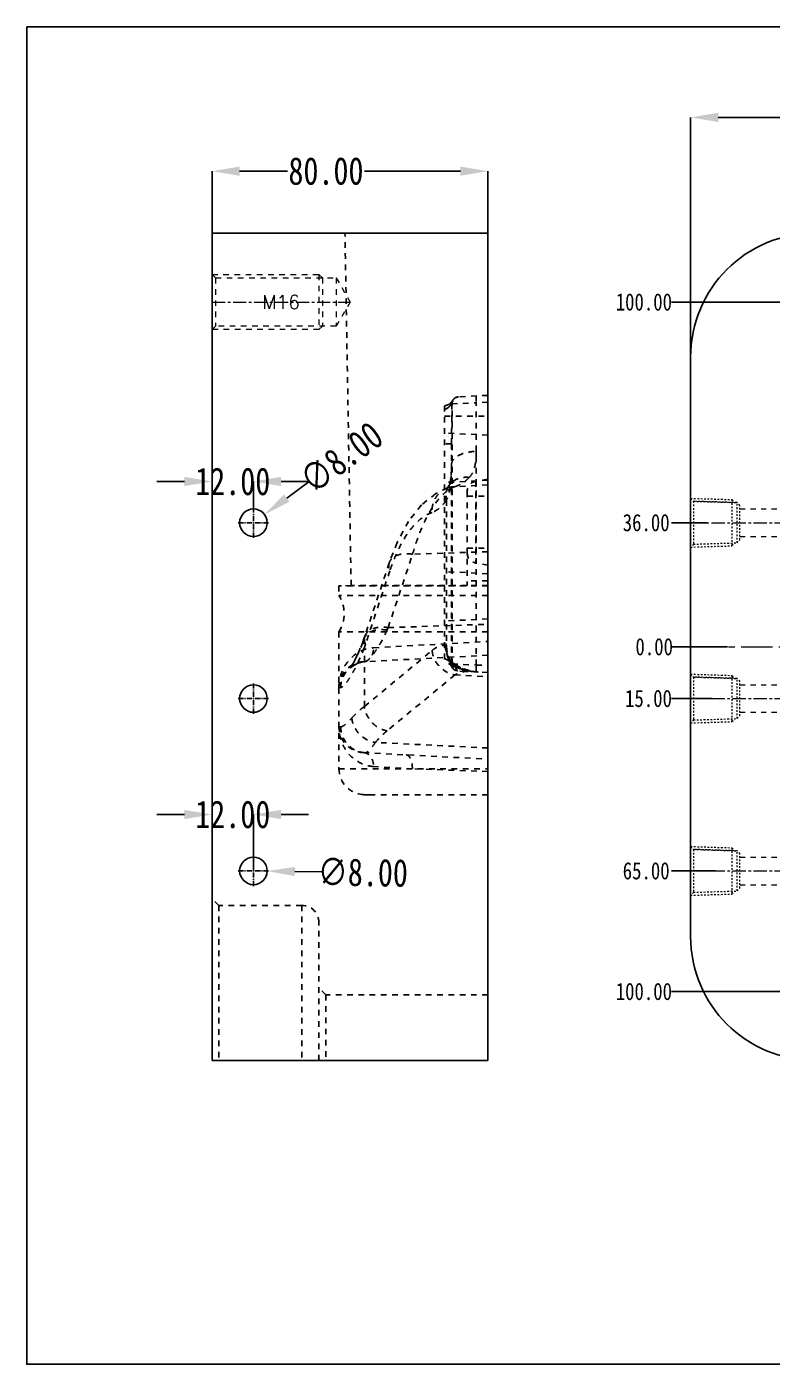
# Model space of a CAD drawing. Header units: millimetres. Extents: x 1188 to 10032, y -1727 to 798.
# Drawn here: x 3832.9 to 4049.1, y -934.3 to -546.3 of the extents above; entities that cross this region are included whole.
import ezdxf
from ezdxf.enums import TextEntityAlignment as Align

# ---------------------------------------------------------------- set-up
doc = ezdxf.new("R2010")
doc.units = ezdxf.units.MM
doc.header["$LTSCALE"] = 16.335
doc.header["$PDMODE"] = 3
doc.header["$PDSIZE"] = 0.3125
doc.linetypes.add('CENTER', pattern=[0.6, 0.375, -0.075, 0.075, -0.075])
doc.linetypes.add('HIDDEN', pattern=[0.2, 0.1, -0.1])
doc.layers.get('0').update_dxf_attribs({"linetype": 'CONTINUOUS'})
doc.layers.get('Defpoints').update_dxf_attribs({"linetype": 'CONTINUOUS'})
for name, color, linetype, lineweight in [('center', 1, 'CENTER', 9), ('cool', 153, 'HIDDEN', 9), ('screw', 33, 'CONTINUOUS', 13)]:
    doc.layers.add(name, color=color, linetype=linetype, lineweight=lineweight)
doc.layers.add('DEFAULT_2', color=8, linetype='HIDDEN')
doc.layers.add('dim', color=3, linetype='CONTINUOUS')
doc.styles.get("Standard").update_dxf_attribs({"font": 'txt', "width": 0.8})
doc.styles.add('TXT', font='txt.shx', dxfattribs={"bigfont": 'gbcbig.shx'})
doc.dimstyles.new('11', dxfattribs={"dimtxt": 8, "dimasz": 8, "dimexe": 0, "dimexo": 0, "dimgap": 0, "dimtad": 0, "dimzin": 0, "dimdsep": 46, "dimtxsty": 'Standard', "dimcen": 0, "dimclrd": 4, "dimclre": 4, "dimclrt": 6, "dimazin": 0, "dimtfac": 1, "dimtofl": 0, "dimtmove": 0, "dimatfit": 3, "dimfxl": 0, "dimtolj": 1, "dimtzin": 0, "dimarcsym": 0})

# ---------------------------------------------------------------- blocks, each defined once
blk = doc.blocks.new('*D149')
at = {"color": 4, "lineweight": -2, "transparency": 16777216}
for p, q in [((3886.68, -606.14), (3886.68, -588.16)), ((3894.68, -588.16), (3908.51, -588.16)), ((3958.68, -588.16), (3930.91, -588.16)), ((3966.68, -606.14), (3966.68, -588.16))]:
    blk.add_line(p, q, dxfattribs=at)
at = {"color": 4, "transparency": 16777216}
for points in [[(3894.68, -586.83), (3894.68, -589.5), (3886.68, -588.16)], [(3958.68, -586.83), (3958.68, -589.5), (3966.68, -588.16)]]:
    blk.add_solid(points, dxfattribs=at)
at = {"layer": 'Defpoints', "color": 0, "transparency": 16777216}
for p in [(3886.68, -588.16), (3886.68, -606.14), (3966.68, -606.14)]:
    blk.add_point(p, dxfattribs=at)
at = {"color": 6, "transparency": 16777216, "insert": (3919.71, -588.16), "char_height": 8, "attachment_point": 5}
blk.add_mtext('\\A1;80.00', dxfattribs=at)
blk = doc.blocks.new('cool_jt_f12')
at = {"layer": 'cool', "ltscale": 0.3}
for p, q in [((0, 7.0785), (0.856, 6.2225)), ((0, 7.0785), (12, 6.7035)), ((0.856, 6.2225), (0.856, -6.2225)), ((13.5, 5.827375), (0.856, 6.2225)), ((0.856, 6.2225), (13.5, 5.827375)), ((12, 6.7035), (12.856, 5.8475)), ((12, 6.7035), (12, -6.7035)), ((14.327375, 5), (13.5, 5.827375)), ((13.5, -5.827375), (13.5, 5.827375)), ((14.327375, -5), (14.327375, 5)), ((0.856, -6.2225), (0, -7.0785)), ((0, -7.0785), (12, -6.7035)), ((0.856, -6.2225), (13.5, -5.827375)), ((12, -6.7035), (12.856, -5.8475)), ((13.5, -5.827375), (14.327375, -5))]:
    blk.add_line(p, q, dxfattribs=at)
blk = doc.blocks.new('2')
at = {"layer": 'cool', "ltscale": 0.932966}
for p, q in [((1569.04, -797.14), (1920.38, -797.14)), ((1569.04, -805.14), (1920.38, -805.14))]:
    blk.add_line(p, q, dxfattribs=at)
at = {"layer": 'cool', "color": 1, "linetype": 'CENTER', "ltscale": 0.621977}
blk.add_line((1554.71, -801.14), (1934.71, -801.14), dxfattribs=at)
at = {"layer": 'cool', "ltscale": 0.932966}
blk.add_blockref('cool_jt_f12', (1554.71, -801.14), dxfattribs=at)
at = {"layer": 'cool', "ltscale": 0.932966, "rotation": 180}
blk.add_blockref('cool_jt_f12', (1934.71, -801.14), dxfattribs=at)
blk = doc.blocks.new('*D150')
at = {"color": 4, "lineweight": -2, "transparency": 16777216}
for p, q in [((4025.45, -642.14), (4025.45, -572.57)), ((4033.45, -572.57), (4179.33, -572.57)), ((4397.45, -572.57), (4208.13, -572.57)), ((4405.45, -642.14), (4405.45, -572.57))]:
    blk.add_line(p, q, dxfattribs=at)
at = {"color": 4, "transparency": 16777216}
for points in [[(4033.45, -571.24), (4033.45, -573.9), (4025.45, -572.57)], [(4397.45, -571.24), (4397.45, -573.9), (4405.45, -572.57)]]:
    blk.add_solid(points, dxfattribs=at)
at = {"layer": 'Defpoints', "color": 0, "transparency": 16777216}
for p in [(4405.45, -572.57), (4025.45, -642.14), (4405.45, -642.14)]:
    blk.add_point(p, dxfattribs=at)
at = {"color": 6, "transparency": 16777216, "insert": (4193.73, -572.57), "char_height": 8, "attachment_point": 5}
blk.add_mtext('\\A1;380.00', dxfattribs=at)
blk = doc.blocks.new('*D152')
at = {"color": 4, "lineweight": -2, "transparency": 16777216}
blk.add_line((3914.76, -678.24), (3908.33, -683), dxfattribs=at)
at = {"color": 4, "transparency": 16777216}
blk.add_solid([(3907.53, -681.93), (3909.12, -684.07), (3901.9, -687.76)], dxfattribs=at)
at = {"layer": 'Defpoints', "color": 0, "transparency": 16777216}
for p in [(3901.9, -687.76), (3895.47, -692.52)]:
    blk.add_point(p, dxfattribs=at)
at = {"color": 6, "transparency": 16777216, "insert": (3924.19, -671.26), "char_height": 8, "attachment_point": 5, "rotation": 36.5146}
blk.add_mtext('\\A1;∅8.00', dxfattribs=at)
blk = doc.blocks.new('*D153')
at = {"color": 4, "lineweight": -2, "transparency": 16777216}
for p, q in [((3878.68, -678.19), (3870.68, -678.19)), ((3886.68, -685.74), (3886.68, -678.19)), ((3898.68, -685.74), (3898.68, -678.19)), ((3906.68, -678.19), (3914.68, -678.19))]:
    blk.add_line(p, q, dxfattribs=at)
at = {"color": 4, "transparency": 16777216}
for points in [[(3878.68, -676.85), (3878.68, -679.52), (3886.68, -678.19)], [(3906.68, -676.85), (3906.68, -679.52), (3898.68, -678.19)]]:
    blk.add_solid(points, dxfattribs=at)
at = {"layer": 'Defpoints', "color": 0, "transparency": 16777216}
for p in [(3886.68, -678.19), (3886.68, -685.74), (3898.68, -685.74)]:
    blk.add_point(p, dxfattribs=at)
at = {"color": 6, "transparency": 16777216, "insert": (3892.68, -678.19), "char_height": 8, "attachment_point": 5}
blk.add_mtext('\\A1;12.00', dxfattribs=at)
blk = doc.blocks.new('*D154')
at = {"color": 4, "lineweight": -2, "transparency": 16777216}
for p, q in [((3878.68, -774.78), (3870.68, -774.78)), ((3886.68, -788.74), (3886.68, -774.78)), ((3898.68, -791.14), (3898.68, -774.78)), ((3906.68, -774.78), (3914.68, -774.78))]:
    blk.add_line(p, q, dxfattribs=at)
at = {"color": 4, "transparency": 16777216}
for points in [[(3878.68, -773.45), (3878.68, -776.11), (3886.68, -774.78)], [(3906.68, -773.45), (3906.68, -776.11), (3898.68, -774.78)]]:
    blk.add_solid(points, dxfattribs=at)
at = {"layer": 'Defpoints', "color": 0, "transparency": 16777216}
for p in [(3886.68, -774.78), (3886.68, -788.74), (3898.68, -791.14)]:
    blk.add_point(p, dxfattribs=at)
at = {"color": 6, "transparency": 16777216, "insert": (3892.68, -774.78), "char_height": 8, "attachment_point": 5}
blk.add_mtext('\\A1;12.00', dxfattribs=at)
blk = doc.blocks.new('*D155')
at = {"color": 4, "lineweight": -2, "transparency": 16777216}
blk.add_line((3918.68, -791.44), (3910.68, -791.32), dxfattribs=at)
at = {"color": 4, "transparency": 16777216}
blk.add_solid([(3910.7, -789.99), (3910.66, -792.65), (3902.68, -791.2)], dxfattribs=at)
at = {"layer": 'Defpoints', "color": 0, "transparency": 16777216}
for p in [(3894.68, -791.08), (3902.68, -791.2)]:
    blk.add_point(p, dxfattribs=at)
at = {"color": 6, "transparency": 16777216, "insert": (3930.41, -791.62), "char_height": 8, "attachment_point": 5, "rotation": 359.1409}
blk.add_mtext('\\A1;∅8.00', dxfattribs=at)
blk = doc.blocks.new('*D166')
at = {"layer": 'Defpoints', "color": 0, "transparency": 16777216}
for p in [(4019.9, -726.14), (4036.14, -726.14), (4215.45, -726.14)]:
    blk.add_point(p, dxfattribs=at)
at = {"layer": 'dim', "color": 4, "lineweight": -2, "transparency": 16777216}
blk.add_line((4036.14, -726.14), (4019.9, -726.14), dxfattribs=at)
at = {"layer": 'dim', "color": 6, "transparency": 16777216, "insert": (4014.9, -726.14), "char_height": 5, "attachment_point": 5}
blk.add_mtext('\\A1;0.00', dxfattribs=at)
blk = doc.blocks.new('*D167')
at = {"layer": 'Defpoints', "color": 0, "transparency": 16777216}
for p in [(4019.9, -690.14), (4030.29, -690.14), (4215.45, -726.14)]:
    blk.add_point(p, dxfattribs=at)
at = {"layer": 'dim', "color": 4, "lineweight": -2, "transparency": 16777216}
blk.add_line((4030.29, -690.14), (4019.9, -690.14), dxfattribs=at)
at = {"layer": 'dim', "color": 6, "transparency": 16777216, "insert": (4012.57, -690.14), "char_height": 5, "attachment_point": 5}
blk.add_mtext('\\A1;36.00', dxfattribs=at)
blk = doc.blocks.new('*D168')
at = {"layer": 'Defpoints', "color": 0, "transparency": 16777216}
for p in [(4019.9, -626.14), (4051.65, -626.14), (4215.45, -726.14)]:
    blk.add_point(p, dxfattribs=at)
at = {"layer": 'dim', "color": 4, "lineweight": -2, "transparency": 16777216}
blk.add_line((4051.65, -626.14), (4019.9, -626.14), dxfattribs=at)
at = {"layer": 'dim', "color": 6, "transparency": 16777216, "insert": (4011.9, -626.14), "char_height": 5, "attachment_point": 5}
blk.add_mtext('\\A1;100.00', dxfattribs=at)
blk = doc.blocks.new('*D169')
at = {"layer": 'Defpoints', "color": 0, "transparency": 16777216}
for p in [(4215.45, -726.14), (4019.9, -741.14), (4031.75, -741.14)]:
    blk.add_point(p, dxfattribs=at)
at = {"layer": 'dim', "color": 4, "lineweight": -2, "transparency": 16777216}
blk.add_line((4031.75, -741.14), (4019.9, -741.14), dxfattribs=at)
at = {"layer": 'dim', "color": 6, "transparency": 16777216, "insert": (4013.24, -741.14), "char_height": 5, "attachment_point": 5}
blk.add_mtext('\\A1;15.00', dxfattribs=at)
blk = doc.blocks.new('*D170')
at = {"layer": 'Defpoints', "color": 0, "transparency": 16777216}
for p in [(4215.45, -726.14), (4019.9, -791.14), (4032.63, -791.14)]:
    blk.add_point(p, dxfattribs=at)
at = {"layer": 'dim', "color": 4, "lineweight": -2, "transparency": 16777216}
blk.add_line((4032.63, -791.14), (4019.9, -791.14), dxfattribs=at)
at = {"layer": 'dim', "color": 6, "transparency": 16777216, "insert": (4012.57, -791.14), "char_height": 5, "attachment_point": 5}
blk.add_mtext('\\A1;65.00', dxfattribs=at)
blk = doc.blocks.new('*D171')
at = {"layer": 'Defpoints', "color": 0, "transparency": 16777216}
for p in [(4215.45, -726.14), (4019.9, -826.14), (4057.65, -826.14)]:
    blk.add_point(p, dxfattribs=at)
at = {"layer": 'dim', "color": 4, "lineweight": -2, "transparency": 16777216}
blk.add_line((4057.65, -826.14), (4019.9, -826.14), dxfattribs=at)
at = {"layer": 'dim', "color": 6, "transparency": 16777216, "insert": (4011.9, -826.14), "char_height": 5, "attachment_point": 5}
blk.add_mtext('\\A1;100.00', dxfattribs=at)

msp = doc.modelspace()

# ---------------------------------------------------------------- linework, layer by layer
at = {"color": 7, "linetype": 'Continuous'}
for p, q in [((3886.681, -846.141), (3886.681, -606.141)), ((3886.681, -606.141), (3966.681, -606.141)), ((3966.681, -846.141), (3966.681, -606.141)), ((4025.447, -810.141), (4025.447, -642.141)), ((3886.681, -846.141), (3966.681, -846.141))]:
    msp.add_line(p, q, dxfattribs=at)
at = {"color": 1, "linetype": 'CENTER', "ltscale": 0.248791}
for p, q in [((3898.681, -694.541), (3898.681, -685.741)), ((3894.281, -690.141), (3903.081, -690.141)), ((3898.681, -745.541), (3898.681, -736.741)), ((3894.281, -741.141), (3903.081, -741.141)), ((3898.681, -795.541), (3898.681, -786.741)), ((3894.281, -791.141), (3903.081, -791.141))]:
    msp.add_line(p, q, dxfattribs=at)
msp.add_lwpolyline([(3832.945, -546.273), (4473.942, -546.273), (4473.942, -934.251), (3832.945, -934.251)], close=True)
for centre in [(3898.681, -690.141), (3898.681, -741.141), (3898.681, -791.141)]:
    msp.add_circle(centre, 4)
at = {"color": 7, "linetype": 'Continuous'}
for centre, start, end in [((4061.447, -642.141), 90, 180), ((4061.447, -810.141), 180, 270)]:
    msp.add_arc(centre, 36, start, end, dxfattribs=at)
at = {"layer": 'center', "color": 1, "linetype": 'CENTER', "ltscale": 1.492746}
msp.add_line((4025.447, -726.141), (4405.447, -726.141), dxfattribs=at)
at = {"layer": 'DEFAULT_2', "color": 8, "linetype": 'HIDDEN'}
for p, q in [((3927.006, -708.354), (3925.222, -606.141)), ((3956.026, -655.659), (3956.275, -655.656)), ((3956.186, -655.659), (3963.272, -655.387)), ((3956.186, -655.659), (3956.186, -659.231)), ((3956.275, -731.146), (3956.275, -655.656)), ((3966.681, -653.201), (3958.033, -653.654)), ((3966.681, -655.208), (3963.272, -655.387)), ((3963.272, -731.415), (3963.272, -655.387)), ((3954.119, -656.216), (3954.119, -730.586)), ((3954.119, -659.231), (3966.681, -659.231)), ((3966.681, -664.759), (3954.119, -664.1)), ((3956.129, -667.223), (3954.119, -667.223)), ((3956.129, -667.223), (3956.129, -731.141)), ((3966.681, -677.824), (3954.119, -678.482)), ((3966.681, -677.48), (3963.16, -678.1)), ((3963.16, -678.1), (3963.16, -701.859)), ((3955.021, -680.03), (3954.98, -680.044)), ((3955.384, -680.564), (3955.42, -680.54)), ((3955.445, -679.29), (3955.44, -679.298)), ((3966.681, -679.19), (3957.055, -679.691)), ((3960.681, -681.055), (3960.681, -708.389)), ((3960.681, -682.48), (3966.681, -682.48)), ((3954.651, -683.592), (3954.651, -725.561)), ((3960.681, -697.48), (3966.681, -697.48)), ((3938.06, -701.75), (3930.998, -723.041)), ((3937.758, -720.576), (3944.819, -699.285)), ((3966.681, -698.548), (3944.819, -699.285)), ((3966.681, -702.48), (3963.16, -701.859)), ((3938.231, -704.123), (3931.169, -725.414)), ((3966.681, -704.959), (3954.119, -704.3)), ((3927.006, -708.354), (3923.466, -708.478)), ((3923.466, -708.478), (3923.466, -711.224)), ((3966.681, -708.478), (3923.466, -708.478)), ((3960.681, -708.354), (3927.006, -708.354)), ((3966.681, -706.98), (3960.681, -706.98)), ((3966.681, -708.389), (3960.681, -708.389)), ((3966.681, -711.224), (3923.466, -711.224)), ((3937.758, -720.576), (3966.681, -719.601)), ((3966.681, -718.024), (3954.119, -718.682)), ((3923.466, -721.812), (3923.466, -761.496)), ((3966.681, -721.812), (3923.466, -721.812)), ((3930.738, -723.799), (3930.737, -723.8)), ((3930.998, -723.041), (3930.738, -723.799)), ((3933.487, -726.452), (3966.681, -724.551)), ((3966.681, -728.576), (3930.609, -730.467)), ((3930.856, -743.438), (3930.856, -726.325)), ((3930.856, -743.438), (3950.463, -727.221)), ((3954.651, -725.78), (3954.321, -725.776)), ((3954.651, -725.561), (3954.651, -725.78)), ((3954.786, -728.094), (3954.783, -728.08)), ((3930.323, -730.525), (3931.103, -730.441)), ((3955.924, -730.268), (3955.329, -729.482)), ((3955.424, -729.974), (3955.417, -729.962)), ((3955.785, -730.84), (3955.744, -730.281)), ((3955.786, -730.841), (3955.785, -730.84)), ((3956.324, -730.651), (3955.924, -730.268)), ((3956, -731.141), (3956.275, -731.146)), ((3956.129, -730.662), (3956.054, -730.575)), ((3956.129, -731.141), (3956.084, -731.138)), ((3956.275, -731.146), (3963.272, -731.415)), ((3957.632, -731.602), (3956.324, -730.651)), ((3956.324, -730.651), (3956.324, -730.651)), ((3956.472, -731.056), (3956.367, -730.935)), ((3957.96, -731.796), (3957.632, -731.602)), ((3958.867, -732.255), (3957.958, -731.795)), ((3957.958, -731.795), (3957.96, -731.796)), ((3957.96, -731.796), (3958.118, -731.966)), ((3966.681, -733.601), (3957.984, -733.145)), ((3961.194, -733.058), (3958.867, -732.255)), ((3963.849, -733.453), (3961.194, -733.058)), ((3963.272, -731.415), (3966.681, -731.594)), ((3957.052, -734.306), (3937.445, -750.523)), ((3957.052, -734.306), (3966.681, -734.781)), ((3923.466, -737.994), (3924.002, -737.968)), ((3924.002, -749.335), (3923.466, -749.309)), ((3966.681, -755.481), (3934.069, -753.872)), ((3930.609, -756.836), (3966.681, -758.726)), ((3923.466, -761.496), (3966.681, -761.496)), ((3944.755, -761.496), (3933.487, -760.85)), ((3966.681, -762.315), (3944.755, -761.496)), ((3930.741, -769.029), (3931.795, -769.065)), ((3966.681, -769.029), (3930.741, -769.029)), ((3966.681, -769.078), (3931.795, -769.065)), ((3888.681, -801.141), (3886.681, -799.141)), ((3888.681, -801.141), (3888.681, -846.141)), ((3912.681, -801.141), (3888.681, -801.141)), ((3912.681, -801.141), (3912.681, -846.141)), ((3917.681, -846.141), (3917.681, -806.142)), ((3919.681, -827.111), (3917.681, -825.111)), ((3966.681, -827.111), (3919.681, -827.111)), ((3919.681, -827.111), (3919.681, -846.141))]:
    msp.add_line(p, q, dxfattribs=at)
for points in [[(3956.129, -673.221), (3956.113, -674.643), (3955.991, -676.811), (3955.77, -678.306), (3955.525, -679.132), (3955.445, -679.29)], [(3954.979, -680.045), (3951.548, -681.676), (3947.411, -685.001), (3943.638, -689.748), (3940.338, -695.858), (3938.058, -701.754)], [(3954.727, -680.142), (3954.671, -680.187), (3955.021, -680.03)], [(3955.44, -679.298), (3954.967, -679.901), (3954.727, -680.142)], [(3930.738, -723.8), (3930.383, -724.771), (3929.674, -726.572), (3929.015, -728.097), (3928.41, -729.384), (3927.864, -730.454), (3927.393, -731.302), (3927.017, -731.922), (3926.774, -732.281), (3926.724, -732.348)], [(3955.329, -729.482), (3954.941, -728.657), (3954.783, -728.08)], [(3954.786, -728.092), (3954.924, -728.68), (3955.083, -729.2), (3955.273, -729.674), (3955.417, -729.962)], [(3926.716, -732.359), (3926.94, -732.127), (3927.587, -731.609), (3928.737, -730.982), (3930.323, -730.525)], [(3955.424, -729.974), (3955.497, -730.113), (3955.785, -730.84)], [(3955.786, -730.841), (3955.863, -731.096), (3956.015, -731.526), (3956.18, -731.899), (3956.423, -732.296), (3956.832, -732.714), (3957.375, -733.018), (3957.984, -733.145)]]:
    msp.add_lwpolyline(points, dxfattribs=at)
for centre, radius, start, end in [((3953.744, -653.225), 3.015, 277.13416, 330.98772), ((3959.573, -656.422), 3.612, 151.84692, 157.09666), ((3958.139, -655.662), 2.01, 93, 150.98772), ((3958.201, -655.684), 2.022, 124.0755, 147.50561), ((3958.142, -655.636), 1.974, 120.88192, 124.04507), ((3958.182, -655.705), 2.054, 109.55869, 118.18463), ((3958.259, -655.783), 2.138, 101.05809, 115.31819), ((3958.252, -655.75), 2.104, 98.73783, 101.04012), ((3958.072, -654.379), 0.726, 93.01245, 101.5111), ((3958.276, -656.002), 2.357, 95.56682, 98.4057), ((3958.29, -656.127), 2.483, 93.01838, 95.60192), ((3959.592, -682.174), 5.052, 133.91605, 145.18131), ((3959.641, -682.228), 5.124, 130.52051, 133.89316), ((3963.681, -681.055), 3, 100, 180), ((3957.07, -686.07), 6.378, 98.58849, 108.73055), ((3961.326, -689.653), 10.859, 123.17336, 124.6119), ((3960.852, -688.913), 9.98, 118.68963, 122.9715), ((3960.563, -688.399), 9.391, 118.23507, 118.64899), ((3957.083, -686.166), 6.475, 90.24777, 98.57328), ((3963.681, -698.904), 3, 180, 260), ((3914.924, -716.518), 10.05, 328.21167, 31.78833), ((3909.608, -708.643), 30.575, 335.56902, 337.02752), ((3888.453, -711.252), 45.002, 340.43145, 341.65769), ((3931.004, -737.994), 7.537, 93, 180), ((3953.744, -733.578), 3.015, 29.01228, 82.86584), ((3956.693, -729.263), 1.455, 209.2447, 219.30984), ((3957.073, -730.49), 1.327, 213.84085, 222.42325), ((3943.323, -742.717), 16.876, 40.98835, 41.2573), ((3958.091, -731.141), 2.007, 179.9204, 266.9361), ((3957.099, -730.465), 1.363, 222.46556, 225.46676), ((4060.26, -640.241), 137.91, 220.9692, 221.1197), ((3958.139, -731.141), 2.01, 180, 267), ((3962.077, -726.132), 7.339, 219.02386, 223.24135), ((3961.986, -726.218), 7.215, 223.2425, 227.58915), ((3965.052, -714.663), 18.652, 244.83155, 247.85599), ((3963.583, -717.486), 15.789, 246.20139, 248.58464), ((3963.94, -716.581), 16.762, 248.57705, 250.40234), ((3964.861, -713.356), 20.119, 258.81643, 260.19079), ((3964.944, -712.83), 20.651, 260.21101, 265.35941), ((3965.006, -712.152), 21.332, 265.34273, 266.71389), ((3965.019, -711.938), 21.547, 266.71215, 267.00009), ((3931.004, -749.309), 7.537, 180, 267), ((3931.004, -761.496), 7.537, 180, 268), ((3932.497, -748.978), 20.1, 268, 270), ((3912.681, -806.141), 5, 0, 90)]:
    msp.add_arc(centre, radius, start, end, dxfattribs=at)
for points, knots in [([(3955.691, -656.206), (3955.724, -656.161), (3955.847, -655.985), (3955.954, -655.8), (3956.026, -655.659)], [0, 0, 0, 0, 0.2648886, 1, 1, 1, 1]), ([(3955.903, -655.877), (3955.868, -655.76), (3955.839, -655.522), (3955.938, -655.296), (3956.01, -655.214)], [0, 0, 0, 0, 0.5286135, 1, 1, 1, 1]), ([(3956.045, -655.656), (3956.034, -655.674), (3955.987, -655.748), (3955.94, -655.821), (3955.903, -655.877)], [0, 0, 0, 0, 0.2373933, 1, 1, 1, 1]), ([(3956.143, -655.051), (3956.123, -655.077), (3956.048, -655.193), (3956.011, -655.333), (3956.006, -655.437)], [0, 0, 0, 0, 0.242505, 1, 1, 1, 1]), ([(3956.045, -655.656), (3956.034, -655.602), (3956.01, -655.394), (3956.066, -655.173), (3956.155, -655.048)], [0, 0, 0, 0, 0.263551, 1, 1, 1, 1]), ([(3956.026, -655.659), (3956.039, -655.613), (3956.103, -655.396), (3956.177, -655.181), (3956.246, -655.017)], [0, 0, 0, 0, 0.2131962, 1, 1, 1, 1]), ([(3956.564, -654.674), (3956.501, -654.757), (3956.294, -655.066), (3956.148, -655.41), (3956.045, -655.656)], [0, 0, 0, 0, 0.2806734, 1, 1, 1, 1]), ([(3956.381, -654.687), (3956.383, -654.683), (3956.403, -654.689), (3956.433, -654.679), (3956.493, -654.679), (3956.537, -654.675), (3956.564, -654.674)], [0, 0, 0, 0, 0.0642977, 0.2547598, 0.5678159, 1, 1, 1, 1]), ([(3957.494, -653.769), (3957.537, -653.754), (3957.684, -653.708), (3957.836, -653.678), (3957.945, -653.666)], [0, 0, 0, 0, 0.2936909, 1, 1, 1, 1]), ([(3963.272, -653.38), (3963.259, -653.381), (3963.25, -653.449), (3963.236, -653.541), (3963.23, -653.737), (3963.227, -653.989), (3963.231, -654.304), (3963.243, -654.776), (3963.259, -655.141), (3963.272, -655.387)], [0, 0, 0, 0, 0.0192126, 0.0732609, 0.1663928, 0.2955748, 0.4548489, 0.6332313, 1, 1, 1, 1]), ([(3955.903, -655.877), (3955.705, -656.179), (3955.202, -656.756), (3954.502, -657.11), (3954.119, -657.193)], [0, 0, 0, 0, 0.4790286, 1, 1, 1, 1]), ([(3954.74, -657.039), (3954.837, -656.99), (3955.201, -656.772), (3955.504, -656.46), (3955.691, -656.206)], [0, 0, 0, 0, 0.2561612, 1, 1, 1, 1]), ([(3956.15, -664.207), (3956.154, -663.794), (3956.173, -662.136), (3956.186, -660.477), (3956.186, -659.231)], [0, 0, 0, 0, 0.2488107, 1, 1, 1, 1]), ([(3956.129, -667.223), (3956.129, -666.974), (3956.131, -665.968), (3956.142, -664.963), (3956.15, -664.207)], [0, 0, 0, 0, 0.248453, 1, 1, 1, 1]), ([(3956.129, -673.226), (3956.129, -672.999), (3956.22, -672.507), (3956.626, -671.806), (3957.303, -671.147), (3958.602, -670.329), (3960.634, -669.662), (3962.378, -669.462), (3963.272, -669.438)], [0, 0, 0, 0, 0.0780551, 0.1677581, 0.2743905, 0.3996533, 0.6926004, 1, 1, 1, 1]), ([(3961.239, -677.023), (3961.651, -676.586), (3962.356, -675.553), (3962.961, -673.713), (3963.236, -671.646), (3963.272, -670.195), (3963.272, -669.438)], [0, 0, 0, 0, 0.2242409, 0.4586078, 0.717195, 1, 1, 1, 1]), ([(3956.129, -673.227), (3956.129, -674.264), (3956.103, -676.243), (3955.907, -679.04), (3955.486, -681.489), (3954.974, -682.954), (3954.651, -683.592)], [0, 0, 0, 0, 0.2950816, 0.5625761, 0.7965472, 1, 1, 1, 1]), ([(3961.239, -677.023), (3960.384, -676.915), (3958.608, -676.974), (3956.977, -677.764), (3956.312, -678.333)], [0, 0, 0, 0, 0.4962069, 1, 1, 1, 1]), ([(3957.055, -679.691), (3957.309, -679.624), (3958.356, -679.278), (3959.319, -678.699), (3959.978, -678.182)], [0, 0, 0, 0, 0.2388417, 1, 1, 1, 1]), ([(3959.978, -678.182), (3960.087, -678.096), (3960.53, -677.734), (3960.943, -677.338), (3961.239, -677.023)], [0, 0, 0, 0, 0.2430717, 1, 1, 1, 1]), ([(3944.819, -699.285), (3945.437, -697.124), (3946.757, -693.126), (3949.19, -687.792), (3951.889, -683.621), (3954.047, -681.482), (3955.157, -680.716)], [0, 0, 0, 0, 0.3123618, 0.5839886, 0.8125293, 1, 1, 1, 1]), ([(3954.98, -680.044), (3954.284, -680.286), (3952.939, -681.036), (3951.424, -682.788), (3950.562, -684.923), (3950.43, -686.437), (3950.466, -687.166)], [0, 0, 0, 0, 0.2452569, 0.5012153, 0.7570613, 1, 1, 1, 1]), ([(3955.44, -679.298), (3955.009, -679.92), (3954.445, -681.357), (3954.505, -682.878), (3954.651, -683.592)], [0, 0, 0, 0, 0.5092891, 1, 1, 1, 1]), ([(3956.12, -680.125), (3956.197, -680.084), (3956.502, -679.926), (3956.816, -679.785), (3957.055, -679.691)], [0, 0, 0, 0, 0.2545507, 1, 1, 1, 1]), ([(3954.65, -683.589), (3954.344, -684.028), (3953.222, -685.486), (3951.708, -686.733), (3950.466, -687.162)], [0, 0, 0, 0, 0.2893731, 1, 1, 1, 1]), ([(3950.466, -687.166), (3949.192, -687.606), (3947.34, -688.759), (3945.214, -690.837), (3943.612, -692.841), (3942.098, -695.197), (3940.136, -698.919), (3938.942, -701.979), (3938.231, -704.123)], [0, 0, 0, 0, 0.1877525, 0.2955871, 0.414189, 0.5440831, 0.6852957, 1, 1, 1, 1]), ([(3938.058, -701.754), (3937.932, -702.135), (3937.853, -702.963), (3938.072, -703.752), (3938.231, -704.123)], [0, 0, 0, 0, 0.4985942, 1, 1, 1, 1]), ([(3944.819, -699.285), (3944.116, -699.17), (3942.693, -699.07), (3940.653, -699.379), (3939.174, -700.133), (3938.386, -701.011), (3938.142, -701.502), (3938.06, -701.75)], [0, 0, 0, 0, 0.2757229, 0.5481683, 0.7908065, 0.8988035, 1, 1, 1, 1]), ([(3931, -723.041), (3931.172, -722.534), (3931.878, -721.531), (3933.594, -720.68), (3935.631, -720.356), (3937.055, -720.46), (3937.758, -720.576)], [0, 0, 0, 0, 0.2078143, 0.4507245, 0.7236327, 1, 1, 1, 1]), ([(3931.105, -730.441), (3931.267, -730.432), (3931.659, -730.229), (3932.231, -729.725), (3932.933, -728.941), (3933.734, -727.888), (3934.619, -726.575), (3935.94, -724.385), (3936.859, -722.577), (3937.445, -721.288)], [0, 0, 0, 0, 0.0432989, 0.1111697, 0.203947, 0.3212713, 0.4626469, 0.624028, 1, 1, 1, 1]), ([(3937.445, -721.288), (3936.904, -721.199), (3935.535, -721.077), (3933.428, -721.338), (3931.996, -722.099), (3931.487, -722.622)], [0, 0, 0, 0, 0.2612799, 0.6520965, 1, 1, 1, 1]), ([(3930.74, -723.801), (3930.594, -724.204), (3930.484, -725.082), (3930.698, -725.927), (3930.856, -726.325)], [0, 0, 0, 0, 0.5001018, 1, 1, 1, 1]), ([(3931.487, -722.622), (3931.402, -722.709), (3931.094, -723.06), (3930.858, -723.475), (3930.74, -723.8)], [0, 0, 0, 0, 0.2594108, 1, 1, 1, 1]), ([(3931.169, -725.414), (3931.01, -725.042), (3930.788, -724.252), (3930.871, -723.422), (3931, -723.042)], [0, 0, 0, 0, 0.5015461, 1, 1, 1, 1]), ([(3923.466, -737.994), (3923.466, -736.709), (3923.87, -734.088), (3925.709, -730.456), (3928.348, -728.04), (3931.085, -726.796), (3932.664, -726.499), (3933.487, -726.452)], [0, 0, 0, 0, 0.2299063, 0.4658882, 0.7162596, 0.8524868, 1, 1, 1, 1]), ([(3930.856, -726.325), (3930.227, -727.962), (3929.238, -730.261), (3927.805, -733.061), (3926.849, -734.731), (3925.985, -736.067), (3925.226, -737.06), (3924.616, -737.692), (3924.182, -737.959), (3924.002, -737.968)], [0, 0, 0, 0, 0.3839933, 0.547032, 0.6886959, 0.8050859, 0.8958134, 0.960588, 1, 1, 1, 1]), ([(3930.609, -730.467), (3930.99, -730.447), (3931.813, -730.192), (3932.789, -729.246), (3933.382, -727.924), (3933.497, -726.938), (3933.487, -726.452)], [0, 0, 0, 0, 0.2112264, 0.4578749, 0.7307844, 1, 1, 1, 1]), ([(3950.463, -727.221), (3951.032, -726.75), (3952.237, -725.983), (3953.662, -725.737), (3954.321, -725.772)], [0, 0, 0, 0, 0.5282514, 1, 1, 1, 1]), ([(3950.463, -727.221), (3950.559, -728.041), (3951.044, -729.729), (3952.527, -731.935), (3954.61, -733.57), (3956.249, -734.162), (3957.052, -734.306)], [0, 0, 0, 0, 0.2407242, 0.5022264, 0.7624129, 1, 1, 1, 1]), ([(3960.91, -733.299), (3960.061, -733.254), (3958.28, -732.798), (3956.046, -731.072), (3954.619, -728.575), (3954.314, -726.683), (3954.321, -725.772)], [0, 0, 0, 0, 0.2323489, 0.4877469, 0.7507843, 1, 1, 1, 1]), ([(3954.633, -726.05), (3954.614, -726.261), (3954.573, -726.68), (3954.585, -727.537), (3954.802, -728.625), (3955.425, -729.81), (3956.034, -730.477), (3956.375, -730.754)], [0, 0, 0, 0, 0.1209033, 0.2415045, 0.490094, 0.7481456, 1, 1, 1, 1]), ([(3954.783, -728.08), (3954.747, -727.903), (3954.639, -727.238), (3954.616, -726.562), (3954.631, -726.069)], [0, 0, 0, 0, 0.2678416, 1, 1, 1, 1]), ([(3954.66, -725.91), (3954.655, -725.919), (3954.635, -725.963), (3954.637, -726.013), (3954.633, -726.05)], [0, 0, 0, 0, 0.2039498, 1, 1, 1, 1]), ([(3954.676, -726.012), (3954.708, -726.59), (3954.798, -727.415), (3955.023, -728.409), (3955.172, -728.826), (3955.258, -728.997)], [0, 0, 0, 0, 0.5685216, 0.8118594, 1, 1, 1, 1]), ([(3955.453, -729.822), (3955.362, -729.678), (3955.062, -729.135), (3954.876, -728.534), (3954.786, -728.094)], [0, 0, 0, 0, 0.2742663, 1, 1, 1, 1]), ([(3955.417, -729.962), (3955.377, -729.889), (3955.244, -729.586), (3955.22, -729.24), (3955.258, -728.997)], [0, 0, 0, 0, 0.2526677, 1, 1, 1, 1]), ([(3955.258, -728.997), (3955.307, -729.097), (3955.503, -729.511), (3955.656, -729.945), (3955.744, -730.281)], [0, 0, 0, 0, 0.2429073, 1, 1, 1, 1]), ([(3931.105, -730.441), (3930.197, -730.488), (3928.313, -730.94), (3925.914, -732.646), (3924.349, -735.143), (3924.001, -737.055), (3924.002, -737.968)], [0, 0, 0, 0, 0.2401893, 0.4991454, 0.7586336, 1, 1, 1, 1]), ([(3954.119, -729.609), (3954.502, -729.692), (3955.202, -730.047), (3955.705, -730.624), (3955.903, -730.925)], [0, 0, 0, 0, 0.5209714, 1, 1, 1, 1]), ([(3955.674, -730.606), (3955.642, -730.563), (3955.509, -730.389), (3955.358, -730.228), (3955.234, -730.118)], [0, 0, 0, 0, 0.2444989, 1, 1, 1, 1]), ([(3956.054, -730.575), (3956, -730.521), (3955.779, -730.287), (3955.583, -730.03), (3955.453, -729.822)], [0, 0, 0, 0, 0.2365003, 1, 1, 1, 1]), ([(3956, -731.141), (3955.979, -731.099), (3955.881, -730.914), (3955.77, -730.737), (3955.674, -730.606)], [0, 0, 0, 0, 0.2240947, 1, 1, 1, 1]), ([(3955.744, -730.281), (3955.777, -730.406), (3955.838, -730.619), (3955.933, -730.896), (3956.004, -731.047), (3956.057, -731.137), (3956.084, -731.138)], [0, 0, 0, 0, 0.415811, 0.72253, 0.9149077, 1, 1, 1, 1]), ([(3956.01, -731.588), (3955.938, -731.506), (3955.839, -731.281), (3955.868, -731.042), (3955.903, -730.925)], [0, 0, 0, 0, 0.4713865, 1, 1, 1, 1]), ([(3955.903, -730.925), (3955.916, -730.944), (3955.964, -731.018), (3956.011, -731.092), (3956.045, -731.146)], [0, 0, 0, 0, 0.2614751, 1, 1, 1, 1]), ([(3956.142, -731.75), (3956.079, -731.668), (3956.018, -731.536), (3955.996, -731.398), (3955.993, -731.362)], [0, 0, 0, 0, 0.742366, 1, 1, 1, 1]), ([(3956.098, -731.463), (3956.072, -731.382), (3956.039, -731.275), (3956.008, -731.167), (3956, -731.141)], [0, 0, 0, 0, 0.7585012, 1, 1, 1, 1]), ([(3956.155, -731.755), (3956.126, -731.714), (3956.026, -731.528), (3956.012, -731.302), (3956.045, -731.146)], [0, 0, 0, 0, 0.2394724, 1, 1, 1, 1]), ([(3956.045, -731.146), (3956.077, -731.221), (3956.218, -731.563), (3956.39, -731.897), (3956.564, -732.128)], [0, 0, 0, 0, 0.2187842, 1, 1, 1, 1]), ([(3956.381, -732.116), (3956.351, -732.062), (3956.242, -731.852), (3956.154, -731.63), (3956.098, -731.463)], [0, 0, 0, 0, 0.2562705, 1, 1, 1, 1]), ([(3956.324, -730.651), (3956.29, -730.621), (3956.232, -730.593), (3956.171, -730.581), (3956.154, -730.579)], [0, 0, 0, 0, 0.7303032, 1, 1, 1, 1]), ([(3956.564, -732.128), (3956.537, -732.127), (3956.494, -732.126), (3956.43, -732.117), (3956.409, -732.123), (3956.379, -732.112), (3956.381, -732.116)], [0, 0, 0, 0, 0.4306713, 0.743896, 0.9351985, 1, 1, 1, 1]), ([(3960.91, -733.299), (3960.256, -733.264), (3958.894, -733.409), (3957.644, -733.955), (3957.052, -734.306)], [0, 0, 0, 0, 0.4873451, 1, 1, 1, 1]), ([(3957.484, -732.588), (3957.461, -732.542), (3957.358, -732.328), (3957.273, -732.107), (3957.212, -731.932)], [0, 0, 0, 0, 0.2202912, 1, 1, 1, 1]), ([(3957.228, -731.939), (3957.297, -731.895), (3957.511, -731.772), (3957.809, -731.711), (3957.958, -731.795)], [0, 0, 0, 0, 0.3233394, 1, 1, 1, 1]), ([(3957.964, -733.143), (3957.874, -733.129), (3957.674, -732.942), (3957.556, -732.73), (3957.484, -732.588)], [0, 0, 0, 0, 0.3647538, 1, 1, 1, 1]), ([(3958.022, -731.939), (3958.041, -731.947), (3958.069, -731.956), (3958.109, -731.975), (3958.118, -731.967)], [0, 0, 0, 0, 0.6268098, 1, 1, 1, 1]), ([(3963.851, -733.453), (3963.354, -733.426), (3961.383, -733.224), (3959.441, -732.639), (3958.118, -731.966)], [0, 0, 0, 0, 0.2511748, 1, 1, 1, 1]), ([(3963.272, -733.423), (3963.259, -733.422), (3963.25, -733.354), (3963.236, -733.262), (3963.23, -733.065), (3963.227, -732.814), (3963.231, -732.499), (3963.243, -732.027), (3963.259, -731.661), (3963.272, -731.415)], [0, 0, 0, 0, 0.0192126, 0.0732609, 0.1663928, 0.2955748, 0.4548489, 0.6332313, 1, 1, 1, 1]), ([(3927.207, -746.787), (3927.466, -746.495), (3928.596, -745.288), (3929.854, -744.205), (3930.856, -743.438)], [0, 0, 0, 0, 0.2362259, 1, 1, 1, 1]), ([(3937.445, -750.523), (3936.643, -750.379), (3935.433, -749.943), (3934.001, -748.998), (3932.672, -747.785), (3931.437, -745.946), (3930.952, -744.259), (3930.856, -743.438)], [0, 0, 0, 0, 0.2373902, 0.3661715, 0.4981899, 0.7594754, 1, 1, 1, 1]), ([(3924.002, -749.335), (3924.19, -749.344), (3924.659, -749.163), (3925.364, -748.653), (3926.25, -747.838), (3926.868, -747.17), (3927.207, -746.787)], [0, 0, 0, 0, 0.1357348, 0.3438874, 0.631302, 1, 1, 1, 1]), ([(3927.207, -746.787), (3927.281, -747.62), (3927.749, -749.347), (3929.293, -751.59), (3931.499, -753.211), (3933.226, -753.755), (3934.069, -753.872)], [0, 0, 0, 0, 0.2372096, 0.4967574, 0.7582474, 1, 1, 1, 1]), ([(3933.487, -760.85), (3932.664, -760.803), (3931.085, -760.506), (3928.348, -759.263), (3925.709, -756.846), (3923.87, -753.214), (3923.466, -750.593), (3923.466, -749.309)], [0, 0, 0, 0, 0.1475132, 0.2837404, 0.5341118, 0.7700937, 1, 1, 1, 1]), ([(3924.002, -749.335), (3924.001, -750.247), (3924.349, -752.159), (3925.914, -754.657), (3928.313, -756.363), (3930.197, -756.814), (3931.105, -756.862)], [0, 0, 0, 0, 0.2413669, 0.5008551, 0.7598109, 1, 1, 1, 1]), ([(3937.445, -750.523), (3937.123, -750.789), (3935.922, -751.826), (3934.81, -752.968), (3934.069, -753.872)], [0, 0, 0, 0, 0.2630478, 1, 1, 1, 1]), ([(3934.069, -753.872), (3933.758, -754.318), (3933.193, -755.091), (3932.373, -756.047), (3931.733, -756.641), (3931.283, -756.871), (3931.105, -756.862)], [0, 0, 0, 0, 0.3803694, 0.6714366, 0.8753212, 1, 1, 1, 1]), ([(3930.609, -756.836), (3930.99, -756.856), (3931.813, -757.111), (3932.789, -758.056), (3933.382, -759.379), (3933.497, -760.365), (3933.487, -760.85)], [0, 0, 0, 0, 0.2112262, 0.4578754, 0.7307858, 1, 1, 1, 1]), ([(3942.926, -757.481), (3943.049, -757.488), (3943.314, -757.552), (3943.685, -757.795), (3944.022, -758.187), (3944.429, -758.923), (3944.724, -760.053), (3944.774, -761.01), (3944.755, -761.496)], [0, 0, 0, 0, 0.0779597, 0.1676025, 0.2746961, 0.4002784, 0.6939669, 1, 1, 1, 1])]:
    msp.add_open_spline(points, degree=3, knots=knots, dxfattribs=at)
for points in [[(3956.006, -655.437), (3956.003, -655.511), (3956.01, -655.587), (3956.026, -655.659)], [(3956.01, -655.214), (3956.058, -655.159), (3956.106, -655.103), (3956.155, -655.048)], [(3956.155, -655.048), (3956.278, -654.91), (3956.414, -654.782), (3956.564, -654.674)], [(3956.186, -655.659), (3956.186, -655.291), (3956.297, -654.909), (3956.495, -654.597)], [(3956.564, -654.674), (3956.386, -654.966), (3956.276, -655.315), (3956.275, -655.656)], [(3956.381, -654.687), (3956.376, -654.696), (3956.383, -654.709), (3956.389, -654.718)], [(3956.863, -654.168), (3957.007, -654.04), (3957.171, -653.933), (3957.345, -653.851)], [(3954.117, -657.231), (3954.333, -657.204), (3954.546, -657.136), (3954.74, -657.039)], [(3954.635, -726.032), (3954.648, -726.025), (3954.662, -726.018), (3954.676, -726.012)], [(3954.654, -725.784), (3954.657, -725.825), (3954.662, -725.866), (3954.67, -725.906)], [(3954.67, -725.906), (3954.673, -725.941), (3954.674, -725.977), (3954.676, -726.012)], [(3954.7, -729.756), (3954.518, -729.667), (3954.32, -729.604), (3954.119, -729.575)], [(3955.234, -730.118), (3955.073, -729.976), (3954.893, -729.85), (3954.7, -729.756)], [(3956.054, -730.575), (3955.869, -730.48), (3955.699, -730.346), (3955.567, -730.185)], [(3955.971, -731.229), (3955.891, -731.11), (3955.83, -730.977), (3955.79, -730.839)], [(3955.993, -731.362), (3955.986, -731.289), (3955.989, -731.214), (3956, -731.141)], [(3956.13, -730.576), (3956.105, -730.574), (3956.079, -730.574), (3956.054, -730.575)], [(3956.155, -731.755), (3956.124, -731.719), (3956.093, -731.684), (3956.062, -731.648)], [(3956.583, -731.743), (3956.423, -731.664), (3956.271, -731.562), (3956.143, -731.437)], [(3956.564, -732.128), (3956.414, -732.02), (3956.278, -731.892), (3956.155, -731.755)], [(3956.275, -731.146), (3956.276, -731.487), (3956.386, -731.837), (3956.564, -732.128)], [(3956.415, -730.787), (3956.397, -730.736), (3956.366, -730.687), (3956.324, -730.651)], [(3956.859, -731.504), (3956.731, -731.354), (3956.602, -731.205), (3956.472, -731.056)], [(3957.211, -731.932), (3956.994, -731.904), (3956.78, -731.839), (3956.583, -731.743)], [(3958.022, -731.939), (3957.578, -731.705), (3957.148, -731.442), (3956.74, -731.149)], [(3957.215, -731.936), (3957.099, -731.79), (3956.979, -731.646), (3956.859, -731.504)], [(3958.318, -732.372), (3959.178, -732.678), (3960.064, -732.916), (3960.959, -733.093)]]:
    msp.add_open_spline(points, degree=3, dxfattribs=at)
at = {"layer": 'screw', "color": 92, "linetype": 'HIDDEN', "ltscale": 0.995164}
for p, q in [((3886.681, -618.141), (3917.681, -618.141)), ((3917.681, -618.141), (3918.681, -619.141)), ((3917.681, -618.141), (3917.681, -634.141)), ((3918.681, -619.141), (3918.681, -633.141)), ((3917.681, -634.141), (3886.681, -634.141)), ((3918.681, -633.141), (3917.681, -634.141))]:
    msp.add_line(p, q, dxfattribs=at)
at = {"layer": 'screw', "linetype": 'HIDDEN', "ltscale": 0.995164}
for p, q in [((3886.681, -618.141), (3887.681, -619.141)), ((3887.681, -619.141), (3887.681, -633.141)), ((3887.681, -619.141), (3922.681, -619.141)), ((3922.681, -619.141), (3926.723, -626.141)), ((3922.681, -619.141), (3922.681, -633.141)), ((3926.723, -626.141), (3922.681, -633.141)), ((3887.681, -633.141), (3886.681, -634.141)), ((3922.681, -633.141), (3887.681, -633.141))]:
    msp.add_line(p, q, dxfattribs=at)
at = {"layer": 'screw', "color": 1, "linetype": 'CENTER', "ltscale": 0.621977}
msp.add_line((3886.681, -626.141), (3926.723, -626.141), dxfattribs=at)

# ---------------------------------------------------------------- block references
for p in [(2470.737, 111), (2470.737, 60), (2470.737, 10)]:
    msp.add_blockref('2', p)

# ---------------------------------------------------------------- texts
at = {"layer": 'screw', "color": 222, "linetype": 'HIDDEN', "ltscale": 0.995164, "style": 'TXT'}
msp.add_text('M16', height=4, dxfattribs=at).set_placement((3906.702, -626.141), align=Align.MIDDLE)

# ---------------------------------------------------------------- dimensions: what is measured, and where the dimension line sits
for base, p1, p2, picture, middle in [((4405.447, -572.571), (4025.447, -642.141), (4405.447, -642.141), '*D150', (4193.729, -572.571)), ((3886.681, -588.164), (3966.681, -606.141), (3886.681, -606.141), '*D149', (3919.712, -588.164)), ((3886.681, -678.187), (3898.681, -685.741), (3886.681, -685.741), '*D153', (3892.681, -678.187)), ((3886.681, -774.779), (3898.681, -791.141), (3886.681, -788.739), '*D154', (3892.681, -774.779))]:
    dim = msp.add_linear_dim(base=base, p1=p1, p2=p2, dimstyle='11')
    dim.commit()
    dim.dimension.update_dxf_attribs({"geometry": picture, "text_midpoint": middle, "dimtype": 160})
for p1, p2, picture, middle in [((3895.466, -692.521), (3901.896, -687.761), '*D152', (3924.185, -671.259)), ((3894.682, -791.081), (3902.681, -791.201), '*D155', (3930.411, -791.617))]:
    dim = msp.add_diameter_dim_2p(p1=p1, p2=p2, dimstyle='11')
    dim.commit()
    dim.dimension.update_dxf_attribs({"geometry": picture, "text_midpoint": middle})
at = {"layer": 'dim'}
for feature_location, offset, origin, picture, middle in [((4051.647, -626.141), (-31.745, 0), (4215.447, -726.141), '*D168', (4011.902, -626.141)), ((4030.295, -690.141), (-10.393, 0), (4215.447, -726.141), '*D167', (4012.568, -690.141)), ((4036.138064853, -726.141239456), (-16.236350687, 0), (4215.446833117, -726.141239456), '*D166', (4014.901714165, -726.141239456)), ((4057.647, -826.141), (-37.745, 0), (4215.447, -726.141), '*D171', (4011.902, -826.141)), ((4032.634, -791.141), (-12.733, 0), (4215.447, -726.141), '*D170', (4012.568, -791.141)), ((4031.747, -741.141), (-11.845, 0), (4215.447, -726.141), '*D169', (4013.235, -741.141))]:
    dim = msp.add_ordinate_dim(feature_location=feature_location, offset=offset, dtype=0, origin=origin, dimstyle='11', override={"dimtxt": 5, "dimasz": 2}, dxfattribs=at)
    dim.commit()
    dim.dimension.update_dxf_attribs({"geometry": picture, "text_midpoint": middle})

doc.saveas('drawing.dxf')
